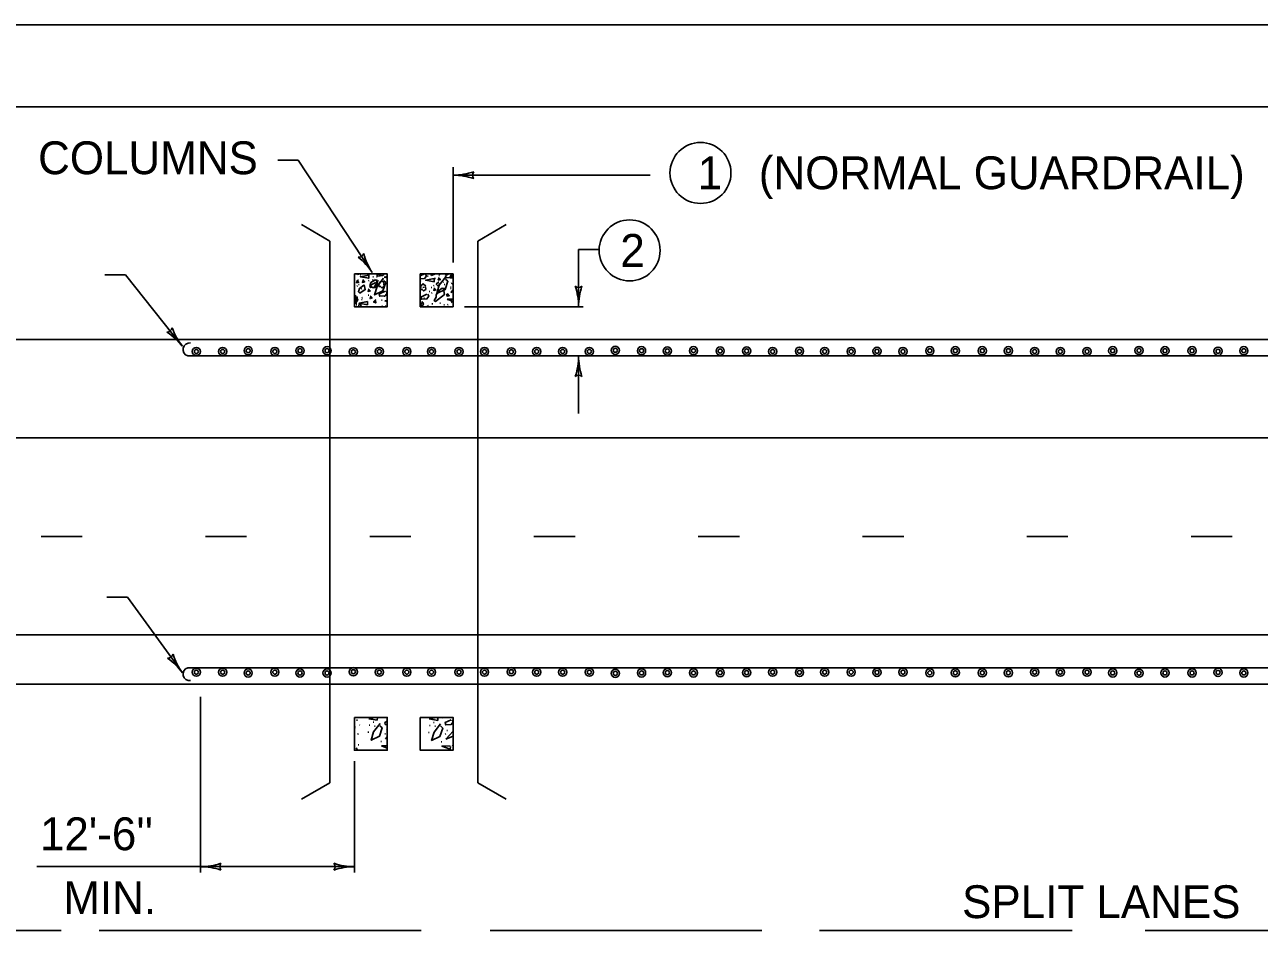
# Model space of a CAD drawing. Extents: x 1000 to 1036.3, y 1000 to 1022.
# Drawn here: x 1019.42 to 1026.94, y 1016.35 to 1022 of the extents above; entities that cross this region are included whole.
import ezdxf

# ---------------------------------------------------------------- set-up
doc = ezdxf.new("R2010")
doc.units = 0
for name, color, linetype in [('1', 7, 'Continuous'), ('10', 7, 'Continuous'), ('11', 7, 'Continuous')]:
    doc.layers.add(name, color=color, linetype=linetype)

msp = doc.modelspace()

# ---------------------------------------------------------------- linework, layer by layer
at = {"layer": '1'}
for p, q in [((1020.9614, 1021.1756), (1021.0864, 1021.1756)), ((1021.0864, 1021.1756), (1021.537, 1020.4905)), ((1022.0292, 1021.1323), (1022.0292, 1020.5519)), ((1022.0292, 1021.0836), (1023.2276, 1021.0836)), ((1021.2787, 1020.6825), (1021.1055, 1020.7825)), ((1022.3518, 1020.7825), (1022.1787, 1020.6825)), ((1021.2787, 1020.6825), (1021.2787, 1017.3836)), ((1022.1787, 1020.6825), (1022.1787, 1017.3836)), ((1022.7928, 1020.6302), (1022.7928, 1020.2825)), ((1022.7928, 1020.6302), (1022.9178, 1020.6302)), ((1019.91, 1020.4763), (1020.035, 1020.4763)), ((1020.035, 1020.4763), (1020.381, 1020.0433)), ((1022.0979, 1020.2825), (1022.821, 1020.2825)), ((1008.2713, 1020.0836), (1034.2287, 1020.0836)), ((1020.4148, 1019.9836), (1028.2792, 1019.9836)), ((1022.7928, 1019.9836), (1022.7928, 1019.6314)), ((1008.2713, 1019.4836), (1034.2287, 1019.4836)), ((1019.5213, 1018.8836), (1019.7713, 1018.8836)), ((1020.5213, 1018.8836), (1020.7713, 1018.8836)), ((1021.5213, 1018.8836), (1021.7713, 1018.8836)), ((1022.5213, 1018.8836), (1022.7713, 1018.8836)), ((1023.5213, 1018.8836), (1023.7713, 1018.8836)), ((1024.5213, 1018.8836), (1024.7713, 1018.8836)), ((1025.5213, 1018.8836), (1025.7713, 1018.8836)), ((1026.5213, 1018.8836), (1026.7713, 1018.8836)), ((1019.9215, 1018.5137), (1020.0465, 1018.5137)), ((1020.0465, 1018.5137), (1020.3817, 1018.0535)), ((1008.2713, 1018.2836), (1034.2287, 1018.2836)), ((1020.4148, 1018.0836), (1028.2792, 1018.0836)), ((1008.2713, 1017.9836), (1034.2287, 1017.9836)), ((1020.4912, 1017.9062), (1020.4912, 1016.8364)), ((1021.4287, 1017.5146), (1021.4287, 1016.8364)), ((1021.2787, 1017.3836), (1021.1055, 1017.2836)), ((1022.3518, 1017.2836), (1022.1787, 1017.3836)), ((1019.4949, 1016.8728), (1021.4287, 1016.8728)), ((1017.5447, 1016.4836), (1019.6428, 1016.4836)), ((1019.8759, 1016.4836), (1021.8342, 1016.4836)), ((1022.2538, 1016.4836), (1023.9089, 1016.4836)), ((1024.2587, 1016.4836), (1025.7973, 1016.4836)), ((1026.2402, 1016.4836), (1028.1984, 1016.4836))]:
    msp.add_line(p, q, dxfattribs=at)
for points in [[(1021.4287, 1020.4825), (1021.6287, 1020.4825), (1021.6287, 1020.2825), (1021.4287, 1020.2825)], [(1021.8292, 1020.4825), (1022.0292, 1020.4825), (1022.0292, 1020.2825), (1021.8292, 1020.2825)], [(1021.4287, 1017.7813), (1021.6287, 1017.7813), (1021.6287, 1017.5813), (1021.4287, 1017.5813)], [(1021.8292, 1017.7813), (1022.0292, 1017.7813), (1022.0292, 1017.5813), (1021.8292, 1017.5813)]]:
    msp.add_lwpolyline(points, close=True, dxfattribs=at)
for points in [[(1021.4312, 1020.4763), (1021.4287, 1020.4765)], [(1021.4287, 1020.4746), (1021.4307, 1020.4758)], [(1021.4481, 1020.4418), (1021.4418, 1020.4285), (1021.4545, 1020.4318), (1021.4428, 1020.4451)], [(1021.4459, 1020.4825), (1021.4462, 1020.4797)], [(1021.4462, 1020.4797), (1021.4627, 1020.4825)], [(1021.4542, 1020.444), (1021.4499, 1020.4435)], [(1021.4862, 1020.4135), (1021.4595, 1020.3938), (1021.4531, 1020.3735), (1021.4606, 1020.366), (1021.4942, 1020.3873), (1021.4883, 1020.4151)], [(1021.4582, 1020.4178), (1021.4538, 1020.4173)], [(1021.4668, 1020.4759), (1021.4625, 1020.4754)], [(1021.5164, 1020.4753), (1021.4647, 1020.4646), (1021.5159, 1020.4556), (1021.5164, 1020.4758)], [(1021.484, 1020.444), (1021.4776, 1020.4307), (1021.4904, 1020.4338), (1021.4787, 1020.4472)], [(1021.4819, 1020.4453), (1021.4793, 1020.4475)], [(1021.5183, 1020.4414), (1021.5141, 1020.4408)], [(1021.5594, 1020.4303), (1021.5216, 1020.4127), (1021.5253, 1020.3988), (1021.5589, 1020.4014), (1021.5701, 1020.4169), (1021.5653, 1020.4292)], [(1021.5673, 1020.4471), (1021.5523, 1020.4444), (1021.5283, 1020.4295), (1021.5235, 1020.4151), (1021.5358, 1020.4002), (1021.5486, 1020.397), (1021.5513, 1020.4033), (1021.5678, 1020.4322), (1021.5635, 1020.445)], [(1021.5423, 1020.4458), (1021.5381, 1020.4453)], [(1021.5445, 1020.4649), (1021.5403, 1020.4644)], [(1021.5498, 1020.4825), (1021.5883, 1020.4757)], [(1021.5502, 1020.4477), (1021.5577, 1020.4444)], [(1021.6055, 1020.4555), (1021.5661, 1020.4048), (1021.5511, 1020.3542), (1021.6018, 1020.3787), (1021.6188, 1020.4293), (1021.6045, 1020.4427)], [(1021.5673, 1020.4642), (1021.5629, 1020.4636)], [(1021.5649, 1020.4825), (1021.5685, 1020.4694)], [(1021.5685, 1020.4694), (1021.6021, 1020.4721)], [(1021.5751, 1020.4406), (1021.5708, 1020.4401)], [(1021.6094, 1020.4258), (1021.5944, 1020.4397), (1021.5795, 1020.4279), (1021.5773, 1020.406), (1021.5881, 1020.4066), (1021.5961, 1020.397), (1021.6094, 1020.406), (1021.6078, 1020.4231)], [(1021.5883, 1020.4757), (1021.5885, 1020.4825)], [(1021.6021, 1020.4721), (1021.6096, 1020.4825)], [(1021.6287, 1020.4658), (1021.61, 1020.462)], [(1021.61, 1020.462), (1021.6287, 1020.4587)], [(1021.8557, 1020.4823), (1021.8292, 1020.47)], [(1021.8292, 1020.4514), (1021.8551, 1020.4535)], [(1021.8332, 1020.4401), (1021.8292, 1020.4446)], [(1021.8292, 1020.439), (1021.8332, 1020.4401)], [(1021.8624, 1020.4072), (1021.8474, 1020.4211), (1021.8325, 1020.4093), (1021.8303, 1020.3874), (1021.8411, 1020.388), (1021.8491, 1020.3784), (1021.8624, 1020.3874), (1021.8608, 1020.4045)], [(1021.8551, 1020.4535), (1021.8663, 1020.469)], [(1021.8606, 1020.4537), (1021.8579, 1020.4558)], [(1021.8663, 1020.469), (1021.8615, 1020.4813)], [(1021.9148, 1020.4541), (1021.863, 1020.4434), (1021.9142, 1020.4343), (1021.9148, 1020.4546)], [(1021.8773, 1020.4686), (1021.8731, 1020.4681)], [(1021.8949, 1020.4825), (1021.8949, 1020.4723)], [(1021.8949, 1020.4723), (1021.9216, 1020.4824)], [(1021.921, 1020.4542), (1021.9168, 1020.4536)], [(1021.9216, 1020.4824), (1021.9217, 1020.4825)], [(1021.9429, 1020.4333), (1021.9269, 1020.4189), (1021.9376, 1020.4078), (1021.9493, 1020.4221), (1021.9462, 1020.4264)], [(1021.9842, 1020.4638), (1021.9448, 1020.4132), (1021.9298, 1020.3625), (1021.9805, 1020.387), (1021.9975, 1020.4377), (1021.9832, 1020.451)], [(1021.9451, 1020.4581), (1021.9387, 1020.4448), (1021.9515, 1020.448), (1021.9398, 1020.4613)], [(1021.9459, 1020.4725), (1021.9416, 1020.4719)], [(1021.9507, 1020.4804), (1021.9464, 1020.4798)], [(1021.9538, 1020.4489), (1021.9495, 1020.4484)], [(1021.9716, 1020.4333), (1021.9673, 1020.4328)], [(1021.9782, 1020.4176), (1021.9739, 1020.417)], [(1022.004, 1020.4825), (1021.9827, 1020.4726)], [(1021.9827, 1020.4726), (1021.9864, 1020.4588)], [(1021.9864, 1020.4588), (1022.02, 1020.4614)], [(1022.0292, 1020.4792), (1022.0119, 1020.4713)], [(1022.0119, 1020.4713), (1022.0157, 1020.4573)], [(1022.0157, 1020.4573), (1022.0292, 1020.4583)], [(1022.0213, 1020.4254), (1022.0171, 1020.4249)], [(1022.02, 1020.4614), (1022.0292, 1020.4739)], [(1022.027, 1020.4228), (1022.0228, 1020.4222)], [(1022.0292, 1020.4821), (1022.029, 1020.4825)], [(1021.4307, 1020.3707), (1021.4287, 1020.3705)], [(1021.4302, 1020.3389), (1021.4287, 1020.3384)], [(1021.4499, 1020.3395), (1021.4302, 1020.3389)], [(1021.4313, 1020.3186), (1021.4349, 1020.3533)], [(1021.4467, 1020.324), (1021.4408, 1020.3438)], [(1021.4483, 1020.3219), (1021.4418, 1020.34)], [(1021.4472, 1020.4092), (1021.4428, 1020.4087)], [(1021.4733, 1020.3936), (1021.4669, 1020.3909)], [(1021.4778, 1020.338), (1021.4735, 1020.3374)], [(1021.518, 1020.389), (1021.5116, 1020.3757), (1021.5244, 1020.3788), (1021.5127, 1020.3922)], [(1021.517, 1020.3537), (1021.5128, 1020.3532)], [(1021.5298, 1020.3458), (1021.5234, 1020.3325), (1021.5362, 1020.3357), (1021.5245, 1020.349)], [(1021.5358, 1020.4026), (1021.5315, 1020.4021)], [(1021.5615, 1020.3903), (1021.5573, 1020.3898)], [(1021.5615, 1020.3589), (1021.5573, 1020.3584)], [(1021.617, 1020.3779), (1021.5792, 1020.3603), (1021.5829, 1020.3464), (1021.6165, 1020.3491), (1021.6277, 1020.3646), (1021.6229, 1020.3768)], [(1021.613, 1020.3463), (1021.6088, 1020.3458)], [(1021.87, 1020.3593), (1021.8322, 1020.3417), (1021.8359, 1020.3278), (1021.8695, 1020.3305), (1021.8807, 1020.346), (1021.8759, 1020.3583)], [(1021.852, 1020.4019), (1021.8456, 1020.3993)], [(1021.8878, 1020.3757), (1021.8836, 1020.3752)], [(1021.8996, 1020.3993), (1021.8953, 1020.3988)], [(1021.9009, 1020.3665), (1021.8967, 1020.366)], [(1021.9145, 1020.4109), (1021.9102, 1020.4104)], [(1021.9176, 1020.3953), (1021.9113, 1020.3819), (1021.924, 1020.3852), (1021.9123, 1020.3985)], [(1021.9818, 1020.3944), (1021.9616, 1020.396), (1021.9365, 1020.3758), (1021.9253, 1020.3538), (1021.9269, 1020.3405), (1021.9131, 1020.3213), (1021.9216, 1020.3149), (1021.9765, 1020.3565), (1021.9707, 1020.3907), (1021.9702, 1020.3965)], [(1021.9738, 1020.3896), (1021.9813, 1020.3938)], [(1021.9917, 1020.3547), (1021.9874, 1020.3542)], [(1021.9988, 1020.3599), (1021.9924, 1020.3466), (1022.0052, 1020.3498), (1021.9934, 1020.3632)], [(1022.0166, 1020.4018), (1022.0123, 1020.4013)], [(1022.0174, 1020.394), (1022.0132, 1020.3935)], [(1022.0292, 1020.3844), (1022.0162, 1020.3699)], [(1022.0162, 1020.3699), (1022.0292, 1020.3752)], [(1021.4467, 1020.3363), (1021.4287, 1020.3252)], [(1021.4287, 1020.3173), (1021.4467, 1020.324)], [(1021.4287, 1020.2978), (1021.4483, 1020.3219)], [(1021.4287, 1020.3176), (1021.4313, 1020.3186)], [(1021.4424, 1020.3039), (1021.4382, 1020.3034)], [(1021.4432, 1020.2948), (1021.4389, 1020.2943)], [(1021.4579, 1020.2978), (1021.4529, 1020.2825)], [(1021.5086, 1020.3143), (1021.4568, 1020.3036), (1021.508, 1020.2945), (1021.5086, 1020.3148)], [(1021.4696, 1020.2909), (1021.4595, 1020.3069)], [(1021.4659, 1020.2825), (1021.4696, 1020.2909)], [(1021.4759, 1020.3263), (1021.4717, 1020.3257)], [(1021.5582, 1020.3266), (1021.5453, 1020.3116), (1021.5582, 1020.3053), (1021.5577, 1020.3202)], [(1021.5969, 1020.3223), (1021.5926, 1020.3218)], [(1021.5987, 1020.2857), (1021.5943, 1020.2852)], [(1021.6287, 1020.3199), (1021.6135, 1020.3193)], [(1021.6135, 1020.3193), (1021.6287, 1020.3135)], [(1021.6209, 1020.287), (1021.6166, 1020.2864)], [(1021.627, 1020.3079), (1021.6228, 1020.3073)], [(1021.8366, 1020.3062), (1021.8307, 1020.2881), (1021.8435, 1020.2886), (1021.8483, 1020.2993), (1021.8382, 1020.3153)], [(1021.8499, 1020.3037), (1021.8456, 1020.3032)], [(1021.8546, 1020.3346), (1021.8503, 1020.334)], [(1021.8743, 1020.2835), (1021.8699, 1020.283)], [(1021.88, 1020.2893), (1021.8758, 1020.2888)], [(1021.9048, 1020.2998), (1021.9006, 1020.2993)], [(1021.952, 1020.305), (1021.9478, 1020.3045)], [(1021.9773, 1020.294), (1021.973, 1020.2935)], [(1022.0292, 1020.3292), (1021.9922, 1020.3276)], [(1021.9922, 1020.3276), (1022.0292, 1020.3136)], [(1021.9978, 1020.3273), (1021.9935, 1020.3268)], [(1021.9996, 1020.2953), (1021.9953, 1020.2948)], [(1022.024, 1020.3117), (1022.0176, 1020.309)], [(1021.4339, 1017.7204), (1021.4287, 1017.7263)], [(1021.4287, 1017.719), (1021.4339, 1017.7204)], [(1021.4462, 1017.7646), (1021.4419, 1017.7641)], [(1021.4613, 1017.734), (1021.4587, 1017.7362)], [(1021.5545, 1017.7813), (1021.5165, 1017.7734)], [(1021.5165, 1017.7734), (1021.5678, 1017.7643)], [(1021.5218, 1017.7345), (1021.5175, 1017.7339)], [(1021.5849, 1017.7442), (1021.5455, 1017.6935), (1021.5305, 1017.6428), (1021.5813, 1017.6673), (1021.5983, 1017.718), (1021.5839, 1017.7313)], [(1021.5467, 1017.7528), (1021.5423, 1017.7523)], [(1021.5545, 1017.7293), (1021.5503, 1017.7288)], [(1021.5678, 1017.7643), (1021.5682, 1017.7813)], [(1021.5948, 1017.7813), (1021.5934, 1017.7811)], [(1021.6287, 1017.759), (1021.6127, 1017.7516)], [(1021.6127, 1017.7516), (1021.6164, 1017.7377)], [(1021.6164, 1017.7377), (1021.6287, 1017.7386)], [(1021.9286, 1017.7813), (1021.8841, 1017.7721)], [(1021.8841, 1017.7721), (1021.9353, 1017.763)], [(1021.8893, 1017.7332), (1021.8851, 1017.7326)], [(1021.9525, 1017.7428), (1021.9131, 1017.6922), (1021.8981, 1017.6415), (1021.9488, 1017.666), (1021.9658, 1017.7167), (1021.9515, 1017.73)], [(1021.9143, 1017.7515), (1021.9099, 1017.7509)], [(1021.9221, 1017.7279), (1021.9178, 1017.7274)], [(1021.9353, 1017.763), (1021.9358, 1017.7813)], [(1021.9653, 1017.7803), (1021.961, 1017.7798)], [(1022.0182, 1017.7678), (1021.9803, 1017.7503), (1021.984, 1017.7363), (1022.0176, 1017.739), (1022.0288, 1017.7545), (1022.024, 1017.7668)], [(1021.4528, 1017.6823), (1021.4463, 1017.6796)], [(1021.5153, 1017.6913), (1021.5109, 1017.6908)], [(1021.5924, 1017.635), (1021.5882, 1017.6345)], [(1021.6173, 1017.6822), (1021.6131, 1017.6816)], [(1021.6287, 1017.6634), (1021.6169, 1017.6503)], [(1021.6169, 1017.6503), (1021.6287, 1017.655)], [(1021.6278, 1017.7031), (1021.6235, 1017.7025)], [(1021.8828, 1017.6899), (1021.8785, 1017.6894)], [(1021.96, 1017.6337), (1021.9558, 1017.6332)], [(1021.9849, 1017.6808), (1021.9807, 1017.6803)], [(1022.0292, 1017.6988), (1021.9845, 1017.6489)], [(1021.9845, 1017.6489), (1022.0292, 1017.6668)], [(1021.9953, 1017.7018), (1021.9911, 1017.7012)], [(1021.4293, 1017.6282), (1021.4287, 1017.6282)], [(1021.4373, 1017.5865), (1021.4357, 1017.5813)], [(1021.448, 1017.5813), (1021.4389, 1017.5956)], [(1021.4553, 1017.6149), (1021.4511, 1017.6143)], [(1021.6287, 1017.6094), (1021.5929, 1017.6079)], [(1021.5929, 1017.6079), (1021.6287, 1017.5944)], [(1022.0107, 1017.6087), (1021.9605, 1017.6066), (1022.0112, 1017.5873), (1022.0133, 1017.6039)], [(1022.0281, 1017.6097), (1022.0238, 1017.6091)]]:
    msp.add_lwpolyline(points, dxfattribs=at)
for centre, radius in [((1023.5347, 1021.0971), 0.1856), ((1023.1034, 1020.6254), 0.1856), ((1020.7817, 1020.015), 0.025), ((1021.097, 1020.015), 0.025), ((1021.2621, 1020.015), 0.025), ((1023.0165, 1020.0173), 0.025), ((1023.176, 1020.0144), 0.025), ((1023.3326, 1020.0129), 0.025), ((1023.4921, 1020.0144), 0.025), ((1023.6545, 1020.0129), 0.025), ((1023.8154, 1020.0129), 0.025), ((1024.9304, 1020.0143), 0.025), ((1025.0856, 1020.0143), 0.025), ((1025.2494, 1020.0143), 0.025), ((1025.4089, 1020.0143), 0.025), ((1026.0439, 1020.0144), 0.025), ((1026.2034, 1020.0159), 0.025), ((1026.3614, 1020.0144), 0.025), ((1026.5267, 1020.0144), 0.025), ((1026.8414, 1020.0144), 0.025), ((1020.4667, 1020.0099), 0.025), ((1020.4667, 1020.0099), 0.0125), ((1020.6265, 1020.0101), 0.025), ((1020.6265, 1020.0101), 0.0125), ((1020.7817, 1020.015), 0.0125), ((1020.9443, 1020.0101), 0.025), ((1020.9443, 1020.0101), 0.0125), ((1021.097, 1020.015), 0.0125), ((1021.2621, 1020.015), 0.0125), ((1021.4222, 1020.0076), 0.025), ((1021.4222, 1020.0076), 0.0125), ((1021.5799, 1020.0101), 0.025), ((1021.5799, 1020.0101), 0.0125), ((1021.7474, 1020.0101), 0.025), ((1021.7474, 1020.0101), 0.0125), ((1021.8977, 1020.0101), 0.025), ((1021.8977, 1020.0101), 0.0125), ((1022.0652, 1020.0101), 0.025), ((1022.0652, 1020.0101), 0.0125), ((1022.2204, 1020.0101), 0.025), ((1022.2204, 1020.0101), 0.0125), ((1022.3829, 1020.0076), 0.025), ((1022.3829, 1020.0076), 0.0125), ((1022.5382, 1020.0101), 0.025), ((1022.5382, 1020.0101), 0.0125), ((1022.6959, 1020.0101), 0.025), ((1022.6959, 1020.0101), 0.0125), ((1022.8584, 1020.0101), 0.025), ((1022.8584, 1020.0101), 0.0125), ((1023.0165, 1020.0173), 0.0125), ((1023.176, 1020.0144), 0.0125), ((1023.3326, 1020.0129), 0.0125), ((1023.4921, 1020.0144), 0.0125), ((1023.6545, 1020.0129), 0.0125), ((1023.8154, 1020.0129), 0.0125), ((1023.9735, 1020.01), 0.025), ((1023.9735, 1020.01), 0.0125), ((1024.1374, 1020.0115), 0.025), ((1024.1374, 1020.0115), 0.0125), ((1024.2909, 1020.0101), 0.025), ((1024.2909, 1020.0101), 0.0125), ((1024.4519, 1020.0101), 0.025), ((1024.4519, 1020.0101), 0.0125), ((1024.6086, 1020.0114), 0.025), ((1024.6086, 1020.0114), 0.0125), ((1024.7666, 1020.01), 0.025), ((1024.7666, 1020.01), 0.0125), ((1024.9304, 1020.0143), 0.0125), ((1025.0856, 1020.0143), 0.0125), ((1025.2494, 1020.0143), 0.0125), ((1025.4089, 1020.0143), 0.0125), ((1025.5684, 1020.01), 0.025), ((1025.5684, 1020.01), 0.0125), ((1025.725, 1020.01), 0.025), ((1025.725, 1020.01), 0.0125), ((1025.8874, 1020.01), 0.025), ((1025.8874, 1020.01), 0.0125), ((1026.0439, 1020.0144), 0.0125), ((1026.2034, 1020.0159), 0.0125), ((1026.3614, 1020.0144), 0.0125), ((1026.5267, 1020.0144), 0.0125), ((1026.6848, 1020.0115), 0.025), ((1026.6848, 1020.0115), 0.0125), ((1026.8414, 1020.0144), 0.0125), ((1021.4222, 1018.0596), 0.025), ((1022.3829, 1018.0596), 0.025), ((1020.4667, 1018.0573), 0.025), ((1020.4667, 1018.0573), 0.0125), ((1020.6265, 1018.0571), 0.025), ((1020.6265, 1018.0571), 0.0125), ((1020.7817, 1018.0521), 0.025), ((1020.7817, 1018.0521), 0.0125), ((1020.9443, 1018.0571), 0.025), ((1020.9443, 1018.0571), 0.0125), ((1021.097, 1018.0521), 0.025), ((1021.097, 1018.0521), 0.0125), ((1021.2621, 1018.0521), 0.025), ((1021.2621, 1018.0521), 0.0125), ((1021.4222, 1018.0596), 0.0125), ((1021.5799, 1018.0571), 0.025), ((1021.5799, 1018.0571), 0.0125), ((1021.7474, 1018.0571), 0.025), ((1021.7474, 1018.0571), 0.0125), ((1021.8977, 1018.0571), 0.025), ((1021.8977, 1018.0571), 0.0125), ((1022.0652, 1018.0571), 0.025), ((1022.0652, 1018.0571), 0.0125), ((1022.2204, 1018.0571), 0.025), ((1022.2204, 1018.0571), 0.0125), ((1022.3829, 1018.0596), 0.0125), ((1022.5382, 1018.0571), 0.025), ((1022.5382, 1018.0571), 0.0125), ((1022.6959, 1018.0571), 0.025), ((1022.6959, 1018.0571), 0.0125), ((1022.8584, 1018.0571), 0.025), ((1022.8584, 1018.0571), 0.0125), ((1023.0165, 1018.0499), 0.025), ((1023.0165, 1018.0499), 0.0125), ((1023.176, 1018.0527), 0.025), ((1023.176, 1018.0527), 0.0125), ((1023.3326, 1018.0542), 0.025), ((1023.3326, 1018.0542), 0.0125), ((1023.4921, 1018.0527), 0.025), ((1023.4921, 1018.0527), 0.0125), ((1023.6545, 1018.0542), 0.025), ((1023.6545, 1018.0542), 0.0125), ((1023.8154, 1018.0542), 0.025), ((1023.8154, 1018.0542), 0.0125), ((1023.9735, 1018.0571), 0.025), ((1023.9735, 1018.0571), 0.0125), ((1024.1374, 1018.0556), 0.025), ((1024.1374, 1018.0556), 0.0125), ((1024.2909, 1018.0571), 0.025), ((1024.2909, 1018.0571), 0.0125), ((1024.4519, 1018.0571), 0.025), ((1024.4519, 1018.0571), 0.0125), ((1024.6086, 1018.0557), 0.025), ((1024.6086, 1018.0557), 0.0125), ((1024.7666, 1018.0571), 0.025), ((1024.7666, 1018.0571), 0.0125), ((1024.9304, 1018.0529), 0.025), ((1024.9304, 1018.0529), 0.0125), ((1025.0856, 1018.0529), 0.025), ((1025.0856, 1018.0529), 0.0125), ((1025.2494, 1018.0529), 0.025), ((1025.2494, 1018.0529), 0.0125), ((1025.4089, 1018.0529), 0.025), ((1025.4089, 1018.0529), 0.0125), ((1025.5684, 1018.0571), 0.025), ((1025.5684, 1018.0571), 0.0125), ((1025.725, 1018.0571), 0.025), ((1025.725, 1018.0571), 0.0125), ((1025.8874, 1018.0571), 0.025), ((1025.8874, 1018.0571), 0.0125), ((1026.0439, 1018.0527), 0.025), ((1026.0439, 1018.0527), 0.0125), ((1026.2034, 1018.0513), 0.025), ((1026.2034, 1018.0513), 0.0125), ((1026.3614, 1018.0527), 0.025), ((1026.3614, 1018.0527), 0.0125), ((1026.5267, 1018.0527), 0.025), ((1026.5267, 1018.0527), 0.0125), ((1026.6848, 1018.0556), 0.025), ((1026.6848, 1018.0556), 0.0125), ((1026.8414, 1018.0527), 0.025), ((1026.8414, 1018.0527), 0.0125)]:
    msp.add_circle(centre, radius, dxfattribs=at)
for centre, radius, start, end in [((1022.0292, 1021.4745), 0.3909, 270, 288.66878), ((1022.1778, 1021.0835), 0.0313, 138.7746, 220.89129), ((1022.0292, 1021.4745), 0.3909, 269.98778, 270), ((1022.0292, 1020.6926), 0.3909, 71.34716, 89.99389), ((1021.4553, 1020.6147), 0.0313, 262.10775, 344.22445), ((1021.2104, 1020.2757), 0.3909, 33.33316, 52.00194), ((1021.8636, 1020.7053), 0.3909, 194.68031, 213.32704), ((1021.2104, 1020.2757), 0.3909, 33.32093, 33.33316), ((1022.7929, 1020.4312), 0.0313, 228.7746, 310.89129), ((1022.4019, 1020.2825), 0.3909, 0, 18.66878), ((1023.1838, 1020.2825), 0.3909, 161.34716, 179.99389), ((1022.4019, 1020.2825), 0.3909, 359.98778, 0), ((1020.2882, 1020.1595), 0.0313, 267.40749, 349.52419), ((1020.0756, 1019.7993), 0.3909, 38.6329, 57.30168), ((1020.6864, 1020.2874), 0.3909, 199.98006, 218.62679), ((1020.0756, 1019.7993), 0.3909, 38.62067, 38.6329), ((1020.4254, 1020.0222), 0.04, 80.77306, 254.70563), ((1022.4019, 1019.9836), 0.3909, 341.34716, 359.99389), ((1023.1838, 1019.9836), 0.3909, 179.98778, 180), ((1023.1838, 1019.9836), 0.3909, 180, 198.66878), ((1022.7928, 1019.8349), 0.0313, 48.7746, 130.89129), ((1020.2942, 1018.1737), 0.0313, 264.84267, 346.95936), ((1020.6977, 1018.2837), 0.3909, 197.41523, 216.06196), ((1020.0657, 1017.8233), 0.3909, 36.06807, 54.73685), ((1020.4254, 1018.045), 0.04, 105.29437, 279.22694), ((1020.0657, 1017.8233), 0.3909, 36.05584, 36.06807), ((1020.4912, 1017.2637), 0.3909, 270, 288.66878), ((1020.6398, 1016.8727), 0.0313, 138.7746, 220.89129), ((1021.28, 1016.8728), 0.0313, 318.7746, 40.89129), ((1021.4287, 1017.2637), 0.3909, 251.34716, 269.99389), ((1020.4912, 1017.2637), 0.3909, 269.98778, 270), ((1020.4912, 1016.4818), 0.3909, 71.34716, 89.99389), ((1021.4287, 1016.4818), 0.3909, 90, 108.66878), ((1021.4287, 1016.4818), 0.3909, 89.98778, 90)]:
    msp.add_arc(centre, radius, start, end, dxfattribs=at)
at = {"layer": '10'}
for p, q in [((1000, 1022), (1036, 1022)), ((1007, 1021.5), (1035.5, 1021.5))]:
    msp.add_line(p, q, dxfattribs=at)
at = {"layer": '11'}
msp.add_lwpolyline([(1007, 1000.5), (1035.5, 1000.5), (1035.5, 1021.5), (1007, 1021.5)], close=True, dxfattribs=at)

# ---------------------------------------------------------------- texts
at = {"layer": '1'}
for s, p in [('COLUMNS', (1019.5032, 1021.0895)), ('1   (NORMAL GUARDRAIL)', (1023.518, 1020.998)), ('2', (1023.0467, 1020.5254)), ("12'-6''", (1019.5145, 1016.973)), ('MIN.', (1019.6566, 1016.5837)), ('SPLIT LANES', (1025.1267, 1016.5594))]:
    msp.add_text(s, height=0.2, dxfattribs=at).set_placement(p)

doc.saveas('drawing.dxf')
